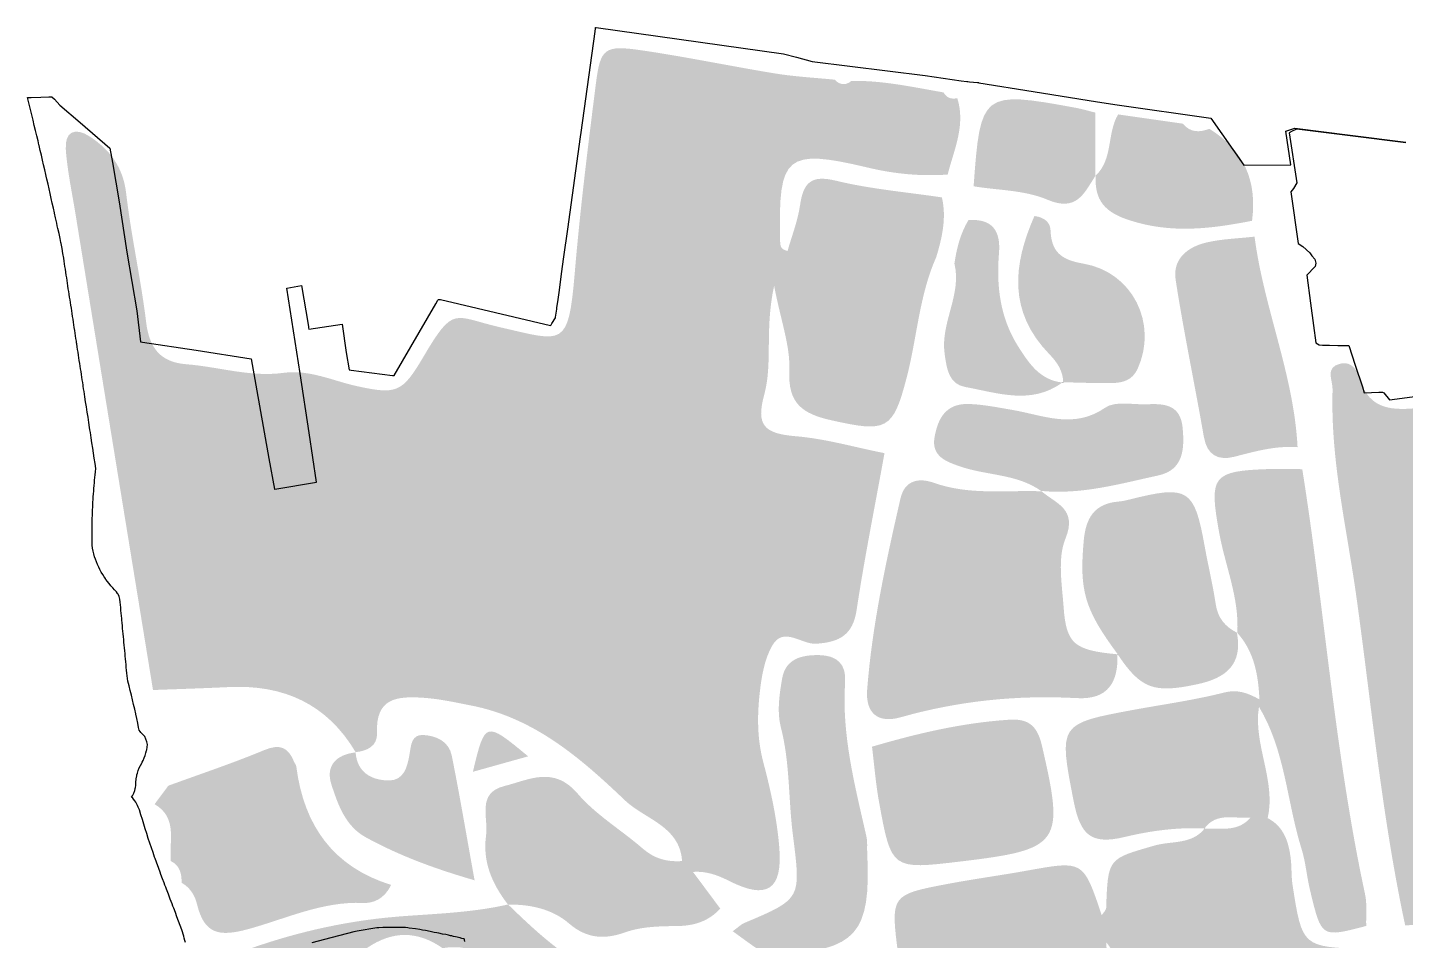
# Model space of a CAD drawing. Header units: inches. Extents: x 692273 to 716502, y 9316467 to 9326563.
# Drawn here: x 700041 to 702611, y 9322056 to 9323757 of the extents above; entities that cross this region are included whole.
import ezdxf

# ---------------------------------------------------------------- set-up
doc = ezdxf.new("R2010")
doc.units = ezdxf.units.IN
doc.header["$MEASUREMENT"] = 0
doc.layers.add('Land Value', color=7, linetype='Continuous')

msp = doc.modelspace()

# ---------------------------------------------------------------- hatches: boundary and pattern name
at = {"layer": 'Land Value', "transparency": 33554687}
h = msp.add_hatch(color=2, dxfattribs=at)
h.dxf.hatch_style = 2
edge = h.paths.add_edge_path()
edge.add_spline(control_points=[(701281.9, 9322183.6), (701306.1, 9322185.3), (701327, 9322178.1), (701349, 9322166.9), (701419.8, 9322130.9), (701449.5, 9322149.7), (701442.9, 9322229.4), (701438.6, 9322282.6), (701426.9, 9322335.7), (701413.2, 9322387.5), (701401.6, 9322431.2), (701401.6, 9322474.5), (701406.5, 9322517.8), (701409.8, 9322547.6), (701415.2, 9322579.7), (701429.6, 9322605.1), (701450.8, 9322642.3), (701484.1, 9322606.9), (701512.1, 9322608.8), (701555.3, 9322611.8), (701580.2, 9322625), (701587.2, 9322672.1), (701601.6, 9322767.9), (701620.9, 9322863.1), (701639.1, 9322964), (701583.2, 9322974.9), (701529.8, 9322990.9), (701472.8, 9322995.6), (701413.4, 9323000.5), (701399.6, 9323017.1), (701414.8, 9323072.7), (701431.1, 9323132.8), (701415.3, 9323193.8), (701433.3, 9323275.8), (701446.1, 9323209.4), (701463.6, 9323163.3), (701461.6, 9323118.2), (701458.8, 9323056.7), (701485.6, 9323037.5), (701539.8, 9323025.3), (701643, 9323002.1), (701655, 9323006.6), (701680.4, 9323104.6), (701699.9, 9323179.4), (701703.7, 9323257.9), (701735.7, 9323329.6), (701746.6, 9323366), (701755, 9323402.5), (701746.2, 9323440.6), (701680.1, 9323450.5), (701613, 9323456.1), (701548.3, 9323471.8), (701501.8, 9323483.1), (701487.7, 9323467.8), (701481.6, 9323425.9), (701477.4, 9323397), (701466.3, 9323369), (701458.3, 9323340.8), (701442.8, 9323344), (701444.7, 9323354.5), (701444.5, 9323362.7), (701440.9, 9323518.5), (701455.3, 9323532.5), (701607.5, 9323496.3), (701657.8, 9323484.3), (701706.4, 9323479.7), (701756.9, 9323483.2), (701768.8, 9323530), (701790.8, 9323575.5), (701774.8, 9323625.7), (701763.6, 9323622.9), (701755, 9323626.3), (701749.1, 9323636.3), (701692.2, 9323646.1), (701635.8, 9323658.9), (701577.5, 9323657.7), (701566.4, 9323648.7), (701556, 9323649.9), (701546.2, 9323660), (701509.4, 9323663.7), (701472.3, 9323665.6), (701435.8, 9323671.5), (701352.5, 9323685.1), (701269.8, 9323702.5), (701186.4, 9323714.7), (701116.8, 9323724.8), (701109.3, 9323719), (701100.8, 9323652), (701086, 9323534.9), (701071.4, 9323417.7), (701061.5, 9323300.1), (701049.5, 9323159.4), (701040.6, 9323171.6), (700924, 9323198.2), (700834.7, 9323218.5), (700836.8, 9323241.3), (700778.5, 9323142.3), (700739.9, 9323076.7), (700728.6, 9323072.9), (700656, 9323088.7), (700610.3, 9323098.7), (700567.2, 9323120.2), (700518, 9323113.6), (700456.7, 9323105.2), (700397.4, 9323125), (700337, 9323129.7), (700288.4, 9323133.4), (700268.1, 9323160.3), (700262.2, 9323208.2), (700252.5, 9323288.4), (700234.4, 9323367.7), (700225, 9323448), (700219.3, 9323496.6), (700195.1, 9323529.3), (700156.9, 9323554.2), (700129.1, 9323572.3), (700110.1, 9323562.8), (700112.4, 9323529.9), (700115.3, 9323489.8), (700123.9, 9323450), (700130.4, 9323410.1), (700178.5, 9323114.2), (700226.7, 9322818.3), (700275, 9322522.5), (700322, 9322524.3), (700369.1, 9322525.7), (700416.1, 9322528), (700518.5, 9322533), (700599.4, 9322496.7), (700652.9, 9322406.7), (700674.9, 9322409.2), (700693.9, 9322418.1), (700692.8, 9322442.9), (700690, 9322507.7), (700730.1, 9322511.3), (700778.7, 9322508.1), (700809.1, 9322506.1), (700838.1, 9322499.6), (700867.7, 9322493.8), (700986.4, 9322470.7), (701073, 9322395.1), (701155.2, 9322316.8), (701192.1, 9322281.6), (701257.1, 9322269.5), (701261.8, 9322203.7), (701261.8, 9322203.7), (701261.6, 9322203.9), (701261.6, 9322203.9), (701261.6, 9322203.9), (701261.6, 9322203.9), (701261.7, 9322203.8), (701261.7, 9322203.8), (701261.8, 9322203.7), (701261.8, 9322203.7), (701268.5, 9322197), (701275.2, 9322190.3), (701281.9, 9322183.6)], knot_values=[0, 0, 0, 0, 1, 1, 1, 2, 2, 2, 3, 3, 3, 4, 4, 4, 5, 5, 5, 6, 6, 6, 7, 7, 7, 8, 8, 8, 9, 9, 9, 10, 10, 10, 11, 11, 11, 12, 12, 12, 13, 13, 13, 14, 14, 14, 15, 15, 15, 16, 16, 16, 17, 17, 17, 18, 18, 18, 19, 19, 19, 20, 20, 20, 21, 21, 21, 22, 22, 22, 23, 23, 23, 24, 24, 24, 25, 25, 25, 26, 26, 26, 27, 27, 27, 28, 28, 28, 29, 29, 29, 30, 30, 30, 31, 31, 31, 32, 32, 32, 33, 33, 33, 34, 34, 34, 35, 35, 35, 36, 36, 36, 37, 37, 37, 38, 38, 38, 39, 39, 39, 40, 40, 40, 41, 41, 41, 42, 42, 42, 43, 43, 43, 44, 44, 44, 45, 45, 45, 46, 46, 46, 47, 47, 47, 48, 48, 48, 49, 49, 49, 50, 50, 50, 51, 51, 51, 52, 52, 52, 52], degree=3, periodic=0)
h = msp.add_hatch(color=1, dxfattribs=at)
h.dxf.hatch_style = 2
edge = h.paths.add_edge_path()
edge.add_spline(control_points=[(702032.3, 9323480.6), (702032.5, 9323480.9), (702032.6, 9323481.2), (702032.8, 9323481.5), (702032.8, 9323481.5), (702032.3, 9323480.6), (702032.3, 9323480.6), (702032.3, 9323520), (702032.4, 9323559.3), (702032.5, 9323598.7), (702019.6, 9323601.8), (702006.8, 9323605.6), (701993.7, 9323608), (701821.4, 9323639.6), (701817.8, 9323636.8), (701805.3, 9323461.3), (701851.4, 9323453.7), (701901, 9323454.3), (701942.7, 9323436.4), (701997.8, 9323412.9), (702011.4, 9323448.7), (702032.3, 9323480.6)], knot_values=[0, 0, 0, 0, 1, 1, 1, 2, 2, 2, 3, 3, 3, 4, 4, 4, 5, 5, 5, 6, 6, 6, 7, 7, 7, 7], degree=3, periodic=0)
h = msp.add_hatch(color=2, dxfattribs=at)
h.dxf.hatch_style = 2
edge = h.paths.add_edge_path()
edge.add_spline(control_points=[(702097.6, 9323397.5), (702175.5, 9323372.7), (702248.9, 9323382.3), (702324.5, 9323397), (702334.4, 9323471.1), (702309.5, 9323529), (702244.9, 9323568.4), (702226.5, 9323561.6), (702209.4, 9323560.9), (702195.8, 9323578), (702155.5, 9323583.8), (702115.1, 9323589.5), (702074.8, 9323595.3), (702053.5, 9323559.9), (702065.9, 9323512.2), (702032.8, 9323481.2), (702031, 9323435.2), (702048.9, 9323412.9), (702097.6, 9323397.5)], knot_values=[0, 0, 0, 0, 1, 1, 1, 2, 2, 2, 3, 3, 3, 4, 4, 4, 5, 5, 5, 6, 6, 6, 6], degree=3, periodic=0)
h = msp.add_hatch(color=2, dxfattribs=at)
h.dxf.hatch_style = 2
edge = h.paths.add_edge_path()
edge.add_spline(control_points=[(702032.8, 9323481.2), (702032.8, 9323481.3), (702032.8, 9323481.4), (702032.8, 9323481.5), (702032.6, 9323481.2), (702032.5, 9323480.9), (702032.3, 9323480.6), (702032.5, 9323480.8), (702032.6, 9323481), (702032.8, 9323481.2)], knot_values=[0, 0, 0, 0, 1, 1, 1, 2, 2, 2, 3, 3, 3, 3], degree=3, periodic=0)
h = msp.add_hatch(color=1, dxfattribs=at)
h.dxf.hatch_style = 2
edge = h.paths.add_edge_path()
edge.add_spline(control_points=[(701751.2, 9323149.3), (701755.3, 9323120.1), (701759.2, 9323092.7), (701790, 9323087.2), (701850.3, 9323076.3), (701912.6, 9323053.3), (701970.8, 9323095.6), (701929.6, 9323100.2), (701909.3, 9323130), (701889.1, 9323161.7), (701854.6, 9323215.7), (701847.5, 9323274.9), (701852.6, 9323336.6), (701856.1, 9323378.8), (701840.2, 9323401.2), (701795.7, 9323398.4), (701780.6, 9323373.4), (701773.6, 9323345.7), (701769.5, 9323317.2), (701783.7, 9323259.3), (701743.2, 9323207.5), (701751.2, 9323149.3)], knot_values=[0, 0, 0, 0, 1, 1, 1, 2, 2, 2, 3, 3, 3, 4, 4, 4, 5, 5, 5, 6, 6, 6, 7, 7, 7, 7], degree=3, periodic=0)
h = msp.add_hatch(color=1, dxfattribs=at)
h.dxf.hatch_style = 2
edge = h.paths.add_edge_path()
edge.add_spline(control_points=[(702111.3, 9323121.5), (702149, 9323204.9), (702102.4, 9323301.6), (702009.6, 9323317.3), (701967.8, 9323324.4), (701950.3, 9323339.4), (701948.7, 9323379.6), (701948.1, 9323393.5), (701938.1, 9323403.5), (701918.7, 9323405.9), (701878.5, 9323314.8), (701869.5, 9323227.5), (701946.7, 9323148.2), (701960.9, 9323133.6), (701972, 9323117.4), (701972.3, 9323096.1), (702002.3, 9323095.5), (702032.2, 9323094.2), (702062.2, 9323094.6), (702082.7, 9323094.9), (702101.3, 9323099.2), (702111.3, 9323121.5)], knot_values=[0, 0, 0, 0, 1, 1, 1, 2, 2, 2, 3, 3, 3, 4, 4, 4, 5, 5, 5, 6, 6, 6, 7, 7, 7, 7], degree=3, periodic=0)
h = msp.add_hatch(color=1, dxfattribs=at)
h.dxf.hatch_style = 2
edge = h.paths.add_edge_path()
edge.add_spline(control_points=[(702182, 9323287.3), (702197.1, 9323189.4), (702217.7, 9323092.3), (702234.6, 9322994.6), (702240.6, 9322959.4), (702262.1, 9322949.7), (702291.6, 9322957.3), (702330.5, 9322967.4), (702368.7, 9322978.1), (702409.4, 9322975.1), (702402.6, 9323110), (702346.3, 9323234.8), (702329.2, 9323367.5), (702299.4, 9323364.1), (702269, 9323363.4), (702240, 9323356.7), (702204.9, 9323348.6), (702176, 9323326.4), (702182, 9323287.3)], knot_values=[0, 0, 0, 0, 1, 1, 1, 2, 2, 2, 3, 3, 3, 4, 4, 4, 5, 5, 5, 6, 6, 6, 6], degree=3, periodic=0)
h = msp.add_hatch(color=2, dxfattribs=at)
h.dxf.hatch_style = 2
edge = h.paths.add_edge_path()
edge.add_spline(control_points=[(703165.1, 9322167.2), (703358.6, 9322204.2), (703555.1, 9322225.4), (703746, 9322276.7), (703808.2, 9322293.5), (703872.3, 9322291.8), (703934.8, 9322272.7), (704145.6, 9322318), (704356.4, 9322363), (704567, 9322409.1), (704603, 9322416.9), (704637.9, 9322429.6), (704673.3, 9322440.1), (704646.6, 9322480.4), (704608.6, 9322470), (704574.1, 9322458.2), (704531.1, 9322443.3), (704487.8, 9322448.8), (704444.5, 9322447), (704412.4, 9322445.7), (704381.7, 9322450.8), (704371.1, 9322486), (704359.9, 9322523.4), (704334.6, 9322535.8), (704302.4, 9322523.1), (704250.4, 9322502.6), (704248.2, 9322535.5), (704240.6, 9322570.6), (704217.4, 9322678.1), (704190.6, 9322784.9), (704168.5, 9322892.6), (704156.1, 9322952.8), (704199.8, 9323022), (704255.7, 9323032.4), (704377, 9323055), (704498.8, 9323075.2), (704620.7, 9323094.9), (704643.4, 9323098.6), (704667.2, 9323095.7), (704690.5, 9323095.7), (704690.6, 9323095.9), (704690.8, 9323096), (704690.9, 9323096.1), (704691.2, 9323096.1), (704691.5, 9323096.2), (704691.8, 9323096.2), (704763.8, 9323151), (704844.1, 9323186.4), (704934.5, 9323197.2), (704990, 9323252.4), (705072.1, 9323246.9), (705147.7, 9323292.3), (705106.9, 9323302.6), (705079.1, 9323295.6), (705049.6, 9323286.1), (704956.6, 9323255.9), (704863.2, 9323226.9), (704769.5, 9323199.2), (704741, 9323190.8), (704713.5, 9323173.2), (704681.4, 9323183.1), (704671, 9323181.5), (704660.6, 9323179.8), (704650.2, 9323178.2), (704636.8, 9323153.9), (704613.6, 9323156.2), (704591.1, 9323156.3), (704526.3, 9323138.7), (704464.1, 9323089.9), (704393.7, 9323140.3), (704374.5, 9323141), (704355.4, 9323141.7), (704336.2, 9323142.4), (704271.5, 9323135.1), (704214.3, 9323104.1), (704153.6, 9323084.5), (704050.2, 9323051), (703980.8, 9322945.7), (703987.4, 9322837.9), (703991.6, 9322769.3), (703976.2, 9322745.2), (703912.4, 9322758.3), (703838.5, 9322773.6), (703772.4, 9322754.1), (703704.4, 9322738.8), (703665, 9322729.9), (703629.7, 9322734), (703598.9, 9322757.1), (703564.7, 9322782.8), (703542.4, 9322820.2), (703556.8, 9322862.6), (703571.1, 9322904.8), (703607.9, 9322919.6), (703654, 9322917.2), (703699.8, 9322914.8), (703737.1, 9322891.3), (703778.2, 9322877.1), (703842.5, 9322854.9), (703897.6, 9322867.7), (703934.2, 9322912.2), (703982, 9322970.2), (703962.1, 9323039.9), (703887.9, 9323048), (703774.4, 9323060.5), (703659.7, 9323062.9), (703545.4, 9323066), (703499.4, 9323067.3), (703477, 9323042.4), (703493.3, 9322994.1), (703493.3, 9322994.1), (703496.8, 9322991.6), (703496.8, 9322991.6), (703496.8, 9322991.6), (703493.8, 9322992.9), (703493.8, 9322992.8), (703482.1, 9323006.5), (703467.2, 9323014.3), (703449.3, 9323009.5), (703369.7, 9322988.3), (703288.4, 9323000), (703207.9, 9322996.3), (703177.8, 9322994.9), (703145.8, 9323002.8), (703118.4, 9322987), (703060.2, 9322953.3), (703014, 9322984.3), (702990.3, 9323026.7), (702963.9, 9323073.9), (702929.5, 9323071), (702889.6, 9323072.8), (702804.7, 9323076.6), (702722.1, 9323056.2), (702638.4, 9323048.4), (702588.1, 9323043.7), (702543.3, 9323042.6), (702525.3, 9323103), (702520.5, 9323119), (702510.1, 9323135.5), (702489.6, 9323130.9), (702459.2, 9323123.9), (702475.3, 9323100.3), (702474.7, 9323082.3), (702470.5, 9322950), (702501.8, 9322821.8), (702519.7, 9322692.1), (702547.7, 9322489), (702567.1, 9322284.6), (702610.1, 9322083.8), (702660, 9322087.1), (702709.4, 9322087.4), (702759.6, 9322097.7), (702893.9, 9322125.1), (703030.4, 9322141.4), (703165.1, 9322167.2)], knot_values=[0, 0, 0, 0, 1, 1, 1, 2, 2, 2, 3, 3, 3, 4, 4, 4, 5, 5, 5, 6, 6, 6, 7, 7, 7, 8, 8, 8, 9, 9, 9, 10, 10, 10, 11, 11, 11, 12, 12, 12, 13, 13, 13, 14, 14, 14, 15, 15, 15, 16, 16, 16, 17, 17, 17, 18, 18, 18, 19, 19, 19, 20, 20, 20, 21, 21, 21, 22, 22, 22, 23, 23, 23, 24, 24, 24, 25, 25, 25, 26, 26, 26, 27, 27, 27, 28, 28, 28, 29, 29, 29, 30, 30, 30, 31, 31, 31, 32, 32, 32, 33, 33, 33, 34, 34, 34, 35, 35, 35, 36, 36, 36, 37, 37, 37, 38, 38, 38, 39, 39, 39, 40, 40, 40, 41, 41, 41, 42, 42, 42, 43, 43, 43, 44, 44, 44, 45, 45, 45, 46, 46, 46, 47, 47, 47, 48, 48, 48, 49, 49, 49, 50, 50, 50, 51, 51, 51, 51], degree=3, periodic=0)
h = msp.add_hatch(color=1, dxfattribs=at)
h.dxf.hatch_style = 2
edge = h.paths.add_edge_path()
edge.add_spline(control_points=[(701971.6, 9323096.1), (701971.3, 9323095.9), (701971, 9323095.8), (701970.8, 9323095.6), (701971.3, 9323095.6), (701971.8, 9323095.4), (701972.4, 9323095.3), (701972.4, 9323095.3), (701971.6, 9323096.1), (701971.6, 9323096.1)], knot_values=[0, 0, 0, 0, 1, 1, 1, 2, 2, 2, 3, 3, 3, 3], degree=3, periodic=0)
h = msp.add_hatch(color=1, dxfattribs=at)
h.dxf.hatch_style = 2
edge = h.paths.add_edge_path()
edge.add_spline(control_points=[(701972.3, 9323096.1), (701972, 9323096.1), (701971.8, 9323096.1), (701971.6, 9323096.1), (701971.6, 9323096.1), (701972.4, 9323095.3), (701972.4, 9323095.3), (701972.4, 9323095.6), (701972.3, 9323095.8), (701972.3, 9323096.1)], knot_values=[0, 0, 0, 0, 1, 1, 1, 2, 2, 2, 3, 3, 3, 3], degree=3, periodic=0)
h = msp.add_hatch(color=1, dxfattribs=at)
h.dxf.hatch_style = 2
edge = h.paths.add_edge_path()
edge.add_spline(control_points=[(701931.2, 9322893.6), (701931.2, 9322893.6), (701931.2, 9322893.6), (701931.2, 9322893.6), (702006.4, 9322886.2), (702078.1, 9322906.9), (702150, 9322922.5), (702196.3, 9322932.6), (702198.8, 9322971.3), (702195.1, 9323011), (702191.3, 9323053.2), (702162.8, 9323056.7), (702130.1, 9323055.1), (702103.2, 9323053.8), (702069.6, 9323061.9), (702050.8, 9323048.8), (701991.7, 9323007.7), (701934.4, 9323035), (701877.2, 9323044.6), (701850.7, 9323049.1), (701824.7, 9323054.5), (701797.7, 9323055.6), (701753.6, 9323057.4), (701738.6, 9323028.9), (701732.4, 9322993.4), (701726.1, 9322957.5), (701755.4, 9322947.7), (701780.4, 9322939.1), (701830.4, 9322921.9), (701886.7, 9322925.6), (701932, 9322892.9), (701932, 9322892.9), (701931.2, 9322893.6), (701931.2, 9322893.6), (701931.2, 9322893.6), (701931.2, 9322893.6), (701931.2, 9322893.6)], knot_values=[0, 0, 0, 0, 1, 1, 1, 2, 2, 2, 3, 3, 3, 4, 4, 4, 5, 5, 5, 6, 6, 6, 7, 7, 7, 8, 8, 8, 9, 9, 9, 10, 10, 10, 11, 11, 11, 12, 12, 12, 12], degree=3, periodic=0)
h = msp.add_hatch(color=1, dxfattribs=at)
h.dxf.hatch_style = 2
edge = h.paths.add_edge_path()
edge.add_spline(control_points=[(702418.2, 9322934.1), (702398, 9322934.2), (702377.9, 9322935), (702357.7, 9322934.4), (702249.4, 9322931), (702244.2, 9322921.3), (702263.2, 9322815.7), (702274.5, 9322753.5), (702301, 9322693.9), (702297, 9322629), (702328.9, 9322593.8), (702336.1, 9322550.2), (702338.3, 9322505), (702338.3, 9322500.4), (702338, 9322495.8), (702337.4, 9322491.3), (702386.6, 9322409.8), (702389.3, 9322314.2), (702416.9, 9322226.1), (702424.6, 9322201.5), (702426.6, 9322174.1), (702433, 9322148), (702454.2, 9322061), (702453.1, 9322060.7), (702537.4, 9322082.8), (702536.8, 9322102.7), (702539.4, 9322123.2), (702535.2, 9322142.3), (702478.9, 9322403.7), (702460.1, 9322670.6), (702418.2, 9322934.1)], knot_values=[0, 0, 0, 0, 1, 1, 1, 2, 2, 2, 3, 3, 3, 4, 4, 4, 5, 5, 5, 6, 6, 6, 7, 7, 7, 8, 8, 8, 9, 9, 9, 10, 10, 10, 10], degree=3, periodic=0)
h = msp.add_hatch(color=2, dxfattribs=at)
h.dxf.hatch_style = 2
edge = h.paths.add_edge_path()
edge.add_spline(control_points=[(701973.1, 9322677.1), (701970.1, 9322719.7), (701961.5, 9322767.5), (701976.5, 9322804.4), (701999.5, 9322861), (701957.8, 9322870.2), (701931.2, 9322893.6), (701931.2, 9322893.6), (701931.2, 9322893.6), (701931.2, 9322893.6), (701931.2, 9322893.6), (701932, 9322892.9), (701932, 9322892.9), (701865.1, 9322895.2), (701797.6, 9322885.3), (701731.8, 9322908.5), (701705, 9322918), (701677.1, 9322915.5), (701668.8, 9322879.1), (701641.9, 9322761.7), (701616.1, 9322644), (701606.8, 9322523.6), (701603.3, 9322479.1), (701627, 9322459.8), (701669.2, 9322471.7), (701777, 9322502.3), (701886.5, 9322513.6), (701998.1, 9322507.4), (702056.1, 9322504.1), (702075.3, 9322537.3), (702073.5, 9322589.1), (701993, 9322596.6), (701978.1, 9322608.1), (701973.1, 9322677.1)], knot_values=[0, 0, 0, 0, 1, 1, 1, 2, 2, 2, 3, 3, 3, 4, 4, 4, 5, 5, 5, 6, 6, 6, 7, 7, 7, 8, 8, 8, 9, 9, 9, 10, 10, 10, 11, 11, 11, 11], degree=3, periodic=0)
h = msp.add_hatch(color=1, dxfattribs=at)
h.dxf.hatch_style = 2
edge = h.paths.add_edge_path()
edge.add_spline(control_points=[(702256.8, 9322682.5), (702251.4, 9322718.6), (702242.7, 9322754.3), (702236.2, 9322790.3), (702216.8, 9322898), (702205.6, 9322905.1), (702095.6, 9322877.5), (702089.1, 9322875.9), (702082.5, 9322874.3), (702075.9, 9322873.8), (702030.5, 9322870.1), (702014.4, 9322843.3), (702010.6, 9322800.4), (702002.4, 9322708.3), (702011.4, 9322673.5), (702074.1, 9322589.1), (702074.1, 9322589.1), (702073.5, 9322589.5), (702073.5, 9322589.5), (702073.7, 9322589.4), (702073.7, 9322589.3), (702073.9, 9322589.1), (702117.3, 9322524.1), (702141.8, 9322516.1), (702222, 9322533.2), (702275.8, 9322544.7), (702307.5, 9322569.7), (702296.3, 9322629.4), (702274.5, 9322640.5), (702260.6, 9322656.6), (702256.8, 9322682.5)], knot_values=[0, 0, 0, 0, 1, 1, 1, 2, 2, 2, 3, 3, 3, 4, 4, 4, 5, 5, 5, 6, 6, 6, 7, 7, 7, 8, 8, 8, 9, 9, 9, 10, 10, 10, 10], degree=3, periodic=0)
h = msp.add_hatch(color=1, dxfattribs=at)
h.dxf.hatch_style = 2
edge = h.paths.add_edge_path()
edge.add_spline(control_points=[(702296.3, 9322629.4), (702296.6, 9322629.2), (702296.7, 9322629.1), (702297, 9322629), (702297, 9322629), (702296.3, 9322629.8), (702296.3, 9322629.8), (702296.3, 9322629.7), (702296.3, 9322629.5), (702296.3, 9322629.4)], knot_values=[0, 0, 0, 0, 1, 1, 1, 2, 2, 2, 3, 3, 3, 3], degree=3, periodic=0)
h = msp.add_hatch(color=1, dxfattribs=at)
h.dxf.hatch_style = 2
edge = h.paths.add_edge_path()
edge.add_spline(control_points=[(702297, 9322629), (702297, 9322629), (702297, 9322629), (702297, 9322629), (702297, 9322629), (702297, 9322629), (702297, 9322629), (702296.7, 9322629.3), (702296.5, 9322629.6), (702296.3, 9322629.8), (702296.3, 9322629.8), (702297, 9322629), (702297, 9322629)], knot_values=[0, 0, 0, 0, 1, 1, 1, 2, 2, 2, 3, 3, 3, 4, 4, 4, 4], degree=3, periodic=0)
h = msp.add_hatch(color=2, dxfattribs=at)
h.dxf.hatch_style = 2
edge = h.paths.add_edge_path()
edge.add_spline(control_points=[(702073.5, 9322589.1), (702073.7, 9322589.1), (702073.7, 9322589.1), (702073.9, 9322589.1), (702073.7, 9322589.3), (702073.7, 9322589.4), (702073.5, 9322589.5), (702073.5, 9322589.4), (702073.5, 9322589.3), (702073.5, 9322589.1)], knot_values=[0, 0, 0, 0, 1, 1, 1, 2, 2, 2, 3, 3, 3, 3], degree=3, periodic=0)
h = msp.add_hatch(color=2, dxfattribs=at)
h.dxf.hatch_style = 2
edge = h.paths.add_edge_path()
edge.add_spline(control_points=[(701378, 9322088.5), (701372, 9322086), (701367.1, 9322081), (701356.1, 9322073), (701418, 9322027.8), (701418, 9322027.8), (701438.6, 9322029.1), (701587.5, 9322038), (701614.1, 9322068.1), (701606.9, 9322219.4), (701606.4, 9322229.5), (701607.6, 9322239.9), (701605.4, 9322249.6), (701583.9, 9322344.4), (701559, 9322438.7), (701565.7, 9322537.5), (701568, 9322570.8), (701550.6, 9322587), (701517.4, 9322587.6), (701484.4, 9322588.1), (701454.5, 9322580.8), (701448.2, 9322543.8), (701443.1, 9322514.3), (701438.3, 9322481.7), (701445.7, 9322453.6), (701462.9, 9322387.6), (701459.7, 9322320.3), (701468.1, 9322253.9), (701483.3, 9322133.5), (701485.6, 9322133.8), (701378, 9322088.5)], knot_values=[0, 0, 0, 0, 1, 1, 1, 2, 2, 2, 3, 3, 3, 4, 4, 4, 5, 5, 5, 6, 6, 6, 7, 7, 7, 8, 8, 8, 9, 9, 9, 10, 10, 10, 10], degree=3, periodic=0)
h = msp.add_hatch(color=2, dxfattribs=at)
h.dxf.hatch_style = 2
edge = h.paths.add_edge_path()
edge.add_spline(control_points=[(702272.2, 9322517.8), (702217.4, 9322503.8), (702161, 9322496.1), (702105.3, 9322485.9), (701963.6, 9322459.8), (701963.6, 9322459.8), (701991.8, 9322315.6), (702004.3, 9322251.8), (702024.3, 9322233.6), (702087.3, 9322248.7), (702136.9, 9322260.6), (702185.6, 9322266.8), (702235.9, 9322264.6), (702258.6, 9322295.6), (702292.1, 9322282), (702321.7, 9322284.8), (702321.8, 9322284.8), (702321.8, 9322284.8), (702321.8, 9322284.8), (702321.8, 9322284.8), (702321.8, 9322284.8), (702321.8, 9322284.8), (702332.4, 9322284.5), (702343, 9322284.1), (702353.7, 9322283.8), (702369.6, 9322354.6), (702326.3, 9322420.9), (702337.4, 9322491.3), (702338, 9322495.8), (702338.3, 9322500.4), (702338.3, 9322505.1), (702317.6, 9322516.2), (702298.8, 9322524.6), (702272.2, 9322517.8)], knot_values=[0, 0, 0, 0, 1, 1, 1, 2, 2, 2, 3, 3, 3, 4, 4, 4, 5, 5, 5, 6, 6, 6, 7, 7, 7, 8, 8, 8, 9, 9, 9, 10, 10, 10, 11, 11, 11, 11], degree=3, periodic=0)
h = msp.add_hatch(color=1, dxfattribs=at)
h.dxf.hatch_style = 2
edge = h.paths.add_edge_path()
edge.add_spline(control_points=[(700871.5, 9322370.1), (700906.6, 9322379.9), (700938.3, 9322388.8), (700974.6, 9322398.9), (700894.7, 9322465), (700894.3, 9322464.9), (700871.5, 9322370.1)], knot_values=[0, 0, 0, 0, 1, 1, 1, 2, 2, 2, 2], degree=3, periodic=0)
h = msp.add_hatch(color=2, dxfattribs=at)
h.dxf.hatch_style = 2
edge = h.paths.add_edge_path()
edge.add_spline(control_points=[(701781.3, 9322203), (701968.6, 9322225.3), (701975.1, 9322236.6), (701932.5, 9322419.6), (701923.4, 9322458.7), (701905, 9322469.4), (701870.7, 9322467.1), (701783.9, 9322461.4), (701700, 9322441.6), (701615.8, 9322416.9), (701620.4, 9322380), (701622.9, 9322347.1), (701628.8, 9322314.7), (701651.8, 9322187.5), (701652.2, 9322187.6), (701781.3, 9322203)], knot_values=[0, 0, 0, 0, 1, 1, 1, 2, 2, 2, 3, 3, 3, 4, 4, 4, 5, 5, 5, 5], degree=3, periodic=0)
h = msp.add_hatch(color=2, dxfattribs=at)
h.dxf.hatch_style = 2
edge = h.paths.add_edge_path()
edge.add_spline(control_points=[(700607.9, 9322345.7), (700620.3, 9322308.4), (700633.5, 9322268.8), (700672.5, 9322247.6), (700733.3, 9322214.5), (700797.3, 9322190.3), (700874.7, 9322167.9), (700859.4, 9322252.4), (700846.9, 9322326.6), (700832.1, 9322400.4), (700826.9, 9322426.7), (700803.6, 9322437.2), (700779.6, 9322438.7), (700756.9, 9322440.2), (700756.2, 9322419.6), (700753.5, 9322403.4), (700749.5, 9322379.2), (700742.8, 9322353.3), (700713.9, 9322353.9), (700682.5, 9322354.6), (700655.7, 9322368.7), (700652.8, 9322406.3), (700616.2, 9322402.1), (700596.1, 9322381.1), (700607.9, 9322345.7)], knot_values=[0, 0, 0, 0, 1, 1, 1, 2, 2, 2, 3, 3, 3, 4, 4, 4, 5, 5, 5, 6, 6, 6, 7, 7, 7, 8, 8, 8, 8], degree=3, periodic=0)
h = msp.add_hatch(color=2, dxfattribs=at)
h.dxf.hatch_style = 2
edge = h.paths.add_edge_path()
edge.add_spline(control_points=[(700451.8, 9322076.7), (700522.3, 9322095.9), (700590.6, 9322129.1), (700667.2, 9322125.7), (700684.4, 9322124.9), (700706.1, 9322132), (700719.1, 9322159.3), (700610.8, 9322192.8), (700556.2, 9322270.6), (700542.3, 9322379.6), (700541.9, 9322382.8), (700539.4, 9322385.7), (700538.1, 9322388.8), (700527.4, 9322415.2), (700512.2, 9322422.8), (700483.1, 9322410.8), (700424.2, 9322386.3), (700363.5, 9322366.1), (700303.6, 9322344.2), (700295, 9322332.7), (700286.5, 9322321.3), (700278, 9322309.8), (700321.8, 9322284), (700304.5, 9322241), (700308.2, 9322203.8), (700325.3, 9322195.5), (700328.4, 9322180.2), (700328.4, 9322163.3), (700344.1, 9322154.5), (700353.2, 9322139.5), (700357, 9322123.6), (700370.3, 9322068.7), (700397, 9322061.8), (700451.8, 9322076.7)], knot_values=[0, 0, 0, 0, 1, 1, 1, 2, 2, 2, 3, 3, 3, 4, 4, 4, 5, 5, 5, 6, 6, 6, 7, 7, 7, 8, 8, 8, 9, 9, 9, 10, 10, 10, 11, 11, 11, 11], degree=3, periodic=0)
h = msp.add_hatch(color=2, dxfattribs=at)
h.dxf.hatch_style = 2
edge = h.paths.add_edge_path()
edge.add_spline(control_points=[(700652.8, 9322406.3), (700652.9, 9322406.3), (700653, 9322406.3), (700653.2, 9322406.3), (700653.2, 9322406.3), (700652.7, 9322406.7), (700652.7, 9322406.7), (700652.8, 9322406.5), (700652.8, 9322406.4), (700652.8, 9322406.3)], knot_values=[0, 0, 0, 0, 1, 1, 1, 2, 2, 2, 3, 3, 3, 3], degree=3, periodic=0)
h = msp.add_hatch(color=2, dxfattribs=at)
h.dxf.hatch_style = 2
edge = h.paths.add_edge_path()
edge.add_spline(control_points=[(700653.2, 9322406.3), (700653.1, 9322406.5), (700653, 9322406.6), (700652.9, 9322406.7), (700652.8, 9322406.7), (700652.8, 9322406.7), (700652.7, 9322406.7), (700652.7, 9322406.7), (700653.2, 9322406.3), (700653.2, 9322406.3)], knot_values=[0, 0, 0, 0, 1, 1, 1, 2, 2, 2, 3, 3, 3, 3], degree=3, periodic=0)
h = msp.add_hatch(color=2, dxfattribs=at)
h.dxf.hatch_style = 2
edge = h.paths.add_edge_path()
edge.add_spline(control_points=[(700937.4, 9322122.6), (700979.1, 9322123.4), (701020.3, 9322113.8), (701050.6, 9322087.6), (701084.2, 9322058.6), (701117.7, 9322057.6), (701153.7, 9322070.4), (701186.7, 9322082.1), (701219.9, 9322082.2), (701253.6, 9322082.7), (701284.4, 9322083.1), (701311.2, 9322091.7), (701332.9, 9322115.1), (701313.7, 9322140.9), (701297.8, 9322162.3), (701281.9, 9322183.6), (701281.9, 9322183.6), (701281.9, 9322183.6), (701281.9, 9322183.6), (701275.2, 9322190.3), (701268.5, 9322197), (701261.8, 9322203.7), (701234.2, 9322201.7), (701210, 9322208), (701188.2, 9322227.1), (701148.1, 9322261.9), (701100.7, 9322289.9), (701066.8, 9322329.6), (701022, 9322382), (700975.7, 9322354.9), (700930, 9322343.5), (700878.2, 9322330.5), (700900.8, 9322284.8), (700896.1, 9322251.5), (700889.2, 9322202.2), (700907.6, 9322160.7), (700936.9, 9322122.8), (700936.9, 9322122.8), (700937, 9322122.8), (700937.1, 9322122.8), (700937.2, 9322122.7), (700937.3, 9322122.7), (700937.4, 9322122.6)], knot_values=[0, 0, 0, 0, 1, 1, 1, 2, 2, 2, 3, 3, 3, 4, 4, 4, 5, 5, 5, 6, 6, 6, 7, 7, 7, 8, 8, 8, 9, 9, 9, 10, 10, 10, 11, 11, 11, 12, 12, 12, 13, 13, 13, 14, 14, 14, 14], degree=3, periodic=0)
h = msp.add_hatch(color=1, dxfattribs=at)
h.dxf.hatch_style = 2
edge = h.paths.add_edge_path()
edge.add_spline(control_points=[(702321.8, 9322284.8), (702298.1, 9322257.1), (702265.8, 9322265.4), (702235.8, 9322264), (702211.9, 9322234.1), (702174.1, 9322241.7), (702143.2, 9322232.8), (702056.3, 9322207.7), (702055.7, 9322210.3), (702052.5, 9322116.6), (702052.4, 9322112.1), (702047.3, 9322107.7), (702044.2, 9322102.9), (702009.8, 9322205.2), (702009.9, 9322204.9), (701905.8, 9322186.1), (701856.4, 9322177.2), (701806.5, 9322170.5), (701757.1, 9322161.2), (701650, 9322140.9), (701650.3, 9322140.5), (701664.8, 9322028), (701667, 9322011.3), (701665.7, 9321994.3), (701666.7, 9321977.5), (701671.3, 9321898.8), (701681.8, 9321891.8), (701758.4, 9321905), (701843.9, 9321919.8), (701927.8, 9321947.6), (702016.4, 9321939), (702030.3, 9321943.5), (702044.1, 9321948.1), (702058, 9321952.6), (702056.4, 9321981.2), (702054.9, 9322009.8), (702052.6, 9322052.6), (702083.3, 9322014.6), (702071, 9321984.6), (702072.1, 9321956.8), (702169.5, 9321957.6), (702260.8, 9321993.1), (702355.8, 9322007.2), (702384.3, 9322032.6), (702419.5, 9322020.6), (702451.9, 9322024.3), (702480.7, 9322027.7), (702512.8, 9322012.9), (702537.2, 9322039.8), (702418.3, 9322043.6), (702418.1, 9322043.5), (702400.1, 9322158.8), (702397.5, 9322175.3), (702398.7, 9322192.4), (702396.6, 9322208.9), (702392.8, 9322239.6), (702383.9, 9322268), (702353.7, 9322283.8), (702343, 9322284.1), (702332.4, 9322284.5), (702321.8, 9322284.8), (702321.8, 9322284.8), (702321.8, 9322284.8), (702321.8, 9322284.8)], knot_values=[0, 0, 0, 0, 1, 1, 1, 2, 2, 2, 3, 3, 3, 4, 4, 4, 5, 5, 5, 6, 6, 6, 7, 7, 7, 8, 8, 8, 9, 9, 9, 10, 10, 10, 11, 11, 11, 12, 12, 12, 13, 13, 13, 14, 14, 14, 15, 15, 15, 16, 16, 16, 17, 17, 17, 18, 18, 18, 19, 19, 19, 20, 20, 20, 21, 21, 21, 21], degree=3, periodic=0)
h = msp.add_hatch(color=2, dxfattribs=at)
h.dxf.hatch_style = 2
edge = h.paths.add_edge_path()
edge.add_spline(control_points=[(702235.9, 9322264.6), (702235.8, 9322264.4), (702235.6, 9322264.2), (702235.4, 9322264), (702235.4, 9322264), (702236.3, 9322264.6), (702236.3, 9322264.6), (702236.2, 9322264.6), (702236, 9322264.6), (702235.9, 9322264.6)], knot_values=[0, 0, 0, 0, 1, 1, 1, 2, 2, 2, 3, 3, 3, 3], degree=3, periodic=0)
h = msp.add_hatch(color=1, dxfattribs=at)
h.dxf.hatch_style = 2
edge = h.paths.add_edge_path()
edge.add_spline(control_points=[(702235.4, 9322264), (702235.5, 9322264), (702235.7, 9322264), (702235.8, 9322264), (702235.9, 9322264.2), (702236.1, 9322264.4), (702236.3, 9322264.6), (702236.3, 9322264.6), (702235.4, 9322264), (702235.4, 9322264)], knot_values=[0, 0, 0, 0, 1, 1, 1, 2, 2, 2, 3, 3, 3, 3], degree=3, periodic=0)
h = msp.add_hatch(color=2, dxfattribs=at)
h.dxf.hatch_style = 2
edge = h.paths.add_edge_path()
edge.add_spline(control_points=[(700308.2, 9322203.8), (700308, 9322203.9), (700307.9, 9322204), (700307.8, 9322204.1), (700307.8, 9322204.1), (700308.2, 9322203.5), (700308.2, 9322203.5), (700308.2, 9322203.6), (700308.2, 9322203.7), (700308.2, 9322203.8)], knot_values=[0, 0, 0, 0, 1, 1, 1, 2, 2, 2, 3, 3, 3, 3], degree=3, periodic=0)
h = msp.add_hatch(color=2, dxfattribs=at)
h.dxf.hatch_style = 2
h.paths.add_polyline_path([(700308.2, 9322203.5), (700307.8, 9322204.1), (700307.8, 9322203.8), (700308.2, 9322203.5)])
h = msp.add_hatch(color=2, dxfattribs=at)
h.dxf.hatch_style = 2
h.paths.add_polyline_path([(701261.7, 9322203.8), (701261.6, 9322203.9), (701261.8, 9322203.7), (701261.8, 9322203.7)])
h = msp.add_hatch(color=2, dxfattribs=at)
h.dxf.hatch_style = 2
h.paths.add_polyline_path([(701281.9, 9322183.6), (701282.2, 9322183.4), (701281.9, 9322183.6)])
h = msp.add_hatch(color=2, dxfattribs=at)
h.dxf.hatch_style = 2
h.paths.add_polyline_path([(700328.2, 9322163.5), (700328.2, 9322163.4), (700328.2, 9322163.2), (700328.4, 9322163), (700328.3, 9322163.2), (700328.2, 9322163.4)])
h = msp.add_hatch(color=2, dxfattribs=at)
h.dxf.hatch_style = 2
h.paths.add_polyline_path([(700328.3, 9322163.2), (700328.4, 9322163), (700328.4, 9322163.3), (700328.2, 9322163.4)])
h = msp.add_hatch(color=2, dxfattribs=at)
h.dxf.hatch_style = 2
h.paths.add_polyline_path([(700328.2, 9322163.4), (700328.2, 9322163.4), (700328.2, 9322163.4)])
h = msp.add_hatch(color=2, dxfattribs=at)
h.dxf.hatch_style = 2
edge = h.paths.add_edge_path()
edge.add_spline(control_points=[(701566.1, 9321676.9), (701574.2, 9321694.2), (701589.5, 9321697.1), (701606.4, 9321697.1), (701581, 9321728), (701544.3, 9321728.6), (701509, 9321738.7), (701397.9, 9321770.5), (701266.1, 9321775.6), (701229.8, 9321922.5), (701228.3, 9321928.7), (701224.1, 9321934.3), (701221.2, 9321940.1), (701185.9, 9321937.4), (701156, 9321945.5), (701139.8, 9321980.7), (701058.2, 9322007.9), (700997.3, 9322064.6), (700937.4, 9322122.6), (700937.3, 9322122.7), (700937.2, 9322122.7), (700937.1, 9322122.8), (700937, 9322122.8), (700936.9, 9322122.8), (700936.9, 9322122.8), (700869, 9322107.3), (700799.9, 9322105.7), (700730.9, 9322100.2), (700628.9, 9322091.9), (700528, 9322068.1), (700431.4, 9322031.6), (700417.3, 9322026.2), (700394.3, 9322020.4), (700400, 9321999.6), (700406.6, 9321975.1), (700431.9, 9321983.6), (700450.2, 9321980.8), (700471.5, 9322010.1), (700503.1, 9321999.1), (700531.3, 9322001), (700547.4, 9322026.7), (700573.5, 9322020.4), (700597.5, 9322021.2), (700597.5, 9322021.2), (700603.1, 9322020.3), (700603.1, 9322020.3), (700603.1, 9322020.3), (700608.6, 9322020.4), (700608.6, 9322020.4), (700624.9, 9322044.2), (700649.8, 9322041.6), (700673.9, 9322041.6), (700720.8, 9322073.9), (700767.8, 9322074.5), (700814.9, 9322041.5), (700877.4, 9322051), (700908.7, 9322022.1), (700918.3, 9321961.3), (700938.4, 9321834.3), (701012.1, 9321725.3), (701040.9, 9321600.9), (701050.2, 9321560.7), (701080.3, 9321543.1), (701117.4, 9321567.9), (701235.8, 9321647.1), (701373.7, 9321637.2), (701505.2, 9321656.6), (701519.3, 9321681.7), (701543.5, 9321676.7), (701566.1, 9321676.9)], knot_values=[0, 0, 0, 0, 1, 1, 1, 2, 2, 2, 3, 3, 3, 4, 4, 4, 5, 5, 5, 6, 6, 6, 7, 7, 7, 8, 8, 8, 9, 9, 9, 10, 10, 10, 11, 11, 11, 12, 12, 12, 13, 13, 13, 14, 14, 14, 15, 15, 15, 16, 16, 16, 17, 17, 17, 18, 18, 18, 19, 19, 19, 20, 20, 20, 21, 21, 21, 22, 22, 22, 23, 23, 23, 23], degree=3, periodic=0)

# ---------------------------------------------------------------- linework, layer by layer
for points in [[(700335.7, 9322052.1), (700334.5, 9322056), (700333.4, 9322059.9), (700333.3, 9322060.3), (700332.3, 9322063.8), (700331.2, 9322067.2), (700331.1, 9322067.7), (700329.8, 9322071.7), (700328.5, 9322075.8), (700325.5, 9322083.9), (700322.6, 9322091.9), (700319.6, 9322100), (700316.7, 9322108.1), (700313.7, 9322116.1), (700312.2, 9322120), (700310.7, 9322123.9), (700307.2, 9322133), (700303.7, 9322142.2), (700300.2, 9322151.3), (700298.7, 9322155.2), (700297.3, 9322159), (700295.8, 9322162.9), (700292.8, 9322170.9), (700289.8, 9322178.9), (700288.3, 9322182.8), (700278.8, 9322208.8), (700278.4, 9322209.9), (700278, 9322211), (700275, 9322219.8), (700272, 9322228.5), (700269, 9322237.3), (700266.1, 9322246.1), (700263.3, 9322254.9), (700260.6, 9322263.7), (700257.9, 9322272.6), (700255.2, 9322281.4), (700252.4, 9322290.2), (700249.7, 9322299.1), (700247.4, 9322304.5), (700247.4, 9322304.5), (700246, 9322307.6), (700242.7, 9322313.7), (700241.1, 9322316), (700238.5, 9322319.2), (700237.1, 9322320.8), (700235.2, 9322322.6), (700236.9, 9322325.4), (700237, 9322325.6), (700239.2, 9322330.3), (700240.9, 9322335.2), (700241.7, 9322338.4), (700242, 9322339.4), (700242.2, 9322340.2), (700242.9, 9322345), (700243, 9322345.5), (700243, 9322346.3), (700243.2, 9322352), (700243.5, 9322355.3), (700243.7, 9322357.3), (700244.6, 9322362.4), (700245, 9322364.2), (700245.8, 9322367.5), (700247.5, 9322372.6), (700249.5, 9322377.3), (700251.9, 9322381.8), (700254.3, 9322386.3), (700255, 9322387.8), (700256.5, 9322391.2), (700258.5, 9322395.9), (700260.2, 9322400.7), (700261.7, 9322405.5), (700262.8, 9322409.5), (700263.2, 9322411.1), (700264.2, 9322416.1), (700264.5, 9322421.1), (700263.3, 9322426.1), (700261.9, 9322431.1), (700259.5, 9322435.8), (700256.2, 9322439.7), (700252.3, 9322443.3), (700250.8, 9322445.3), (700249.4, 9322447.4), (700248.2, 9322452.4), (700246.4, 9322461), (700244.6, 9322469.6), (700244, 9322472.3), (700244, 9322472.4), (700243.7, 9322473.9), (700242.7, 9322478.2), (700240.9, 9322486.8), (700238.8, 9322495.5), (700236.7, 9322504.2), (700234.6, 9322512.9), (700232.5, 9322521.6), (700230.4, 9322530.3), (700228.2, 9322539), (700227.2, 9322544.1), (700226.7, 9322549.1), (700226.2, 9322554.2), (700225.7, 9322559.5), (700225.2, 9322564.7), (700224.8, 9322569.8), (700224.2, 9322575.2), (700223.8, 9322580.4), (700223.3, 9322585.6), (700223.2, 9322585.8), (700222.8, 9322590.8), (700222.3, 9322595.8), (700221.8, 9322601), (700221.3, 9322606), (700220.8, 9322611.6), (700220.3, 9322616.9), (700219.8, 9322621.9), (700219.3, 9322627), (700218.9, 9322632.1), (700218.4, 9322637.1), (700217.9, 9322642.4), (700217.4, 9322647.6), (700216.9, 9322652.8), (700216.8, 9322653.9), (700216.8, 9322654.6), (700216.7, 9322654.8), (700216.7, 9322655.1), (700216.6, 9322655.8), (700216.1, 9322660.8), (700215.7, 9322666), (700215.2, 9322671), (700214.7, 9322676.1), (700214.2, 9322681.3), (700213.7, 9322686.3), (700213.2, 9322691.7), (700211.9, 9322696.8), (700209.8, 9322701.4), (700209.1, 9322702.5), (700208.9, 9322702.7), (700206.9, 9322705.7), (700206.8, 9322705.8), (700203.3, 9322709.4), (700199.8, 9322713.1), (700196.4, 9322716.9), (700193, 9322720.9), (700189.7, 9322725.1), (700187.6, 9322728), (700186.7, 9322729.3), (700186.2, 9322730.1), (700183.9, 9322733.4), (700181.2, 9322737.7), (700178.5, 9322742.3), (700176, 9322747.1), (700173.7, 9322751.7), (700171.6, 9322756.4), (700169.6, 9322761.2), (700167.8, 9322766.1), (700166.2, 9322770.9), (700164.6, 9322776.4), (700163.3, 9322781.6), (700162, 9322787.2), (700161.5, 9322792.5), (700161.5, 9322792.6), (700161.4, 9322816.8), (700161.4, 9322821.9), (700161.5, 9322827), (700161.6, 9322832.3), (700161.7, 9322837.3), (700161.8, 9322842.7), (700162, 9322847.8), (700162.2, 9322853), (700162.4, 9322858.4), (700162.6, 9322863.5), (700162.8, 9322867), (700162.8, 9322867.2), (700163.1, 9322872.4), (700163.4, 9322877.6), (700163.7, 9322882.8), (700164.1, 9322887.9), (700164.4, 9322893), (700164.8, 9322898.2), (700165.3, 9322903.5), (700165.6, 9322908.8), (700166.2, 9322913.8), (700166.7, 9322918.8), (700167.2, 9322923.8), (700167.7, 9322928.9), (700168.4, 9322935.2), (700166.9, 9322944.8), (700165.5, 9322954.4), (700164, 9322964), (700162.5, 9322973.5), (700161.1, 9322983.1), (700159.6, 9322992.7), (700158.2, 9323002.2), (700157.3, 9323007.6), (700157.3, 9323007.6), (700156.7, 9323011.8), (700155.2, 9323021.4), (700153.8, 9323030.9), (700152.3, 9323040.5), (700150.8, 9323050.1), (700149.4, 9323059.7), (700147.9, 9323069.2), (700146.5, 9323078.8), (700145.6, 9323084.1), (700144.9, 9323089.1), (700144.7, 9323090.2), (700144.7, 9323090.4), (700143.9, 9323095.6), (700143.1, 9323100.5), (700142.4, 9323105.6), (700141.6, 9323110.8), (700140.8, 9323116), (700140, 9323121), (700139.2, 9323126.2), (700138.4, 9323131.2), (700137.6, 9323136.5), (700136.9, 9323141.5), (700136, 9323146.7), (700135.3, 9323151.9), (700134.5, 9323157.1), (700133.7, 9323162.3), (700132.9, 9323167.5), (700132.5, 9323169.7), (700132.1, 9323172.6), (700131.4, 9323177.5), (700130.6, 9323182.6), (700129.8, 9323187.8), (700129, 9323192.8), (700128.2, 9323198), (700127.4, 9323203.1), (700126.7, 9323208.1), (700125.9, 9323213.4), (700125.1, 9323218.6), (700124.2, 9323224), (700123.5, 9323229), (700122.7, 9323234.1), (700121.9, 9323239.5), (700121.1, 9323244.7), (700120.3, 9323249.8), (700120, 9323251.9), (700119.5, 9323254.9), (700118.7, 9323260), (700117.9, 9323265.2), (700117.1, 9323270.4), (700116.3, 9323275.8), (700115.6, 9323280.7), (700114.8, 9323285.9), (700114, 9323291), (700113.2, 9323295.9), (700112.4, 9323301.4), (700111.6, 9323306.6), (700110.8, 9323311.6), (700110, 9323316.7), (700109.2, 9323322), (700108.5, 9323327.1), (700106.9, 9323336.3), (700105.3, 9323345.5), (700103.7, 9323354.8), (700103.4, 9323356.4), (700101.7, 9323364.1), (700099.7, 9323373.5), (700097.6, 9323382.9), (700096.5, 9323387.9), (700095.4, 9323392.8), (700094.3, 9323397.8), (700093.2, 9323402.8), (700091.3, 9323411.4), (700091.2, 9323411.8), (700089.2, 9323420.7), (700087.2, 9323429.7), (700085.2, 9323438.6), (700083.2, 9323447.6), (700081.2, 9323456.5), (700079.2, 9323465.5), (700077.2, 9323474.4), (700075.8, 9323480.5), (700075.2, 9323483.4), (700073.1, 9323492.3), (700071, 9323501.3), (700068.9, 9323510.3), (700066.8, 9323519.3), (700064.7, 9323528.3), (700062.7, 9323537.3), (700062.4, 9323538.3), (700060.6, 9323546.3), (700058.5, 9323555.3), (700056.1, 9323565), (700053.7, 9323574.6), (700051.3, 9323584.3), (700041.1, 9323626.9), (700047.8, 9323627.1), (700066, 9323627.6), (700081, 9323628), (700086.2, 9323628.1), (700091.2, 9323623.9), (700101, 9323612.7), (700139.2, 9323580.2), (700194.8, 9323532.2), (700199.3, 9323505.9), (700212, 9323432.4), (700226.4, 9323338.7), (700244.9, 9323229.1), (700251.4, 9323171.4), (700255.7, 9323170.8), (700355.5, 9323156), (700458.3, 9323139.8), (700490.9, 9322954.2), (700501.5, 9322896.6), (700502, 9322896.7), (700579.7, 9322909.9), (700566.1, 9323002), (700549.2, 9323112.6), (700524.7, 9323271.5), (700551.9, 9323276.2), (700564.1, 9323203.5), (700564.9, 9323199.1), (700565.2, 9323197.7), (700565.8, 9323195.3), (700627.6, 9323204.1), (700635.1, 9323151.3), (700640.6, 9323119.3), (700644.3, 9323118.8), (700721.7, 9323108.9), (700724.6, 9323108.4), (700802.4, 9323242.3), (700806.2, 9323249), (700807.7, 9323250.2), (700811.2, 9323250.4), (701016.2, 9323201.6), (701017.2, 9323203.2), (701018.6, 9323205.4), (701025.4, 9323216.4), (701025.8, 9323217), (701025.8, 9323217.3), (701027.9, 9323232.2), (701028.3, 9323235.1), (701030.4, 9323250.5), (701032.8, 9323268), (701036.9, 9323298), (701041.3, 9323329.6), (701048.4, 9323381.5), (701072.2, 9323553.7), (701073.3, 9323561.8), (701099.3, 9323750), (701100.1, 9323755.7), (701100.3, 9323757.1), (701101.3, 9323757), (701450.9, 9323708.4), (701475.3, 9323701.9), (701504.3, 9323694.2), (701715, 9323668.1), (701781.9, 9323657.9), (701792.4, 9323656.8), (701794.3, 9323656.6), (701797.5, 9323656.2), (701812.4, 9323654.7), (701814.4, 9323654.5), (701814.8, 9323654.3), (701916.5, 9323638), (702036.2, 9323618.8), (702073.1, 9323612.9), (702247.5, 9323588.3), (702309.3, 9323500.9), (702309.4, 9323500.8), (702396.6, 9323501.5), (702387.6, 9323564), (702404.3, 9323569.6), (702507.8, 9323556.4), (702611.1, 9323543.4)], [(702611, 9323542.4), (702507.4, 9323555.1), (702407.9, 9323567.9), (702405, 9323566.8), (702399.2, 9323564.1), (702393.9, 9323560.7), (702408.3, 9323467.6), (702402, 9323457.3), (702396.7, 9323451.2), (702410.6, 9323355), (702419.5, 9323349.1), (702432.4, 9323337.6), (702436.1, 9323332), (702441.4, 9323325.8), (702443.7, 9323318.1), (702442.2, 9323312), (702441.9, 9323311.7), (702441.6, 9323311.3), (702426.8, 9323295.9), (702433.6, 9323243.7), (702439.3, 9323201.6), (702443.6, 9323169.7), (702449.6, 9323166.1), (702455.6, 9323165.2), (702467.6, 9323165), (702469.1, 9323165), (702484.7, 9323164.8), (702505.2, 9323164.5), (702517, 9323128), (702530.2, 9323087.6), (702533.8, 9323076.5), (702561.2, 9323077.6), (702568, 9323077.8), (702570, 9323076.2), (702580.9, 9323063.5), (702650.9, 9323072.7)], [(700856.8, 9322054), (700856.1, 9322056.7), (700855.5, 9322058.8), (700851.1, 9322059.7), (700849, 9322060.2), (700848.1, 9322060.4), (700839, 9322062.4), (700835.6, 9322063.3), (700833.5, 9322063.9), (700832.5, 9322064.1), (700830, 9322064.7), (700826.3, 9322065.5), (700821.2, 9322066.6), (700814.9, 9322067.8), (700808.2, 9322069.1), (700804.5, 9322069.7), (700799.4, 9322070.7), (700791.7, 9322072.4), (700783.3, 9322074.2), (700777.4, 9322075.2), (700772.7, 9322075.9), (700764.4, 9322077.2), (700753, 9322078.9), (700750.3, 9322079.2), (700746.1, 9322079.7), (700735.7, 9322080.1), (700724.8, 9322080.2), (700722.2, 9322080.2), (700714, 9322080.1), (700703.8, 9322080), (700695.9, 9322079.6), (700695, 9322079.5), (700692.2, 9322079.3), (700655.7, 9322073.3), (700649.3, 9322071.7), (700595.1, 9322057.7), (700571.1, 9322051.5)]]:
    msp.add_lwpolyline(points)

doc.saveas('drawing.dxf')
